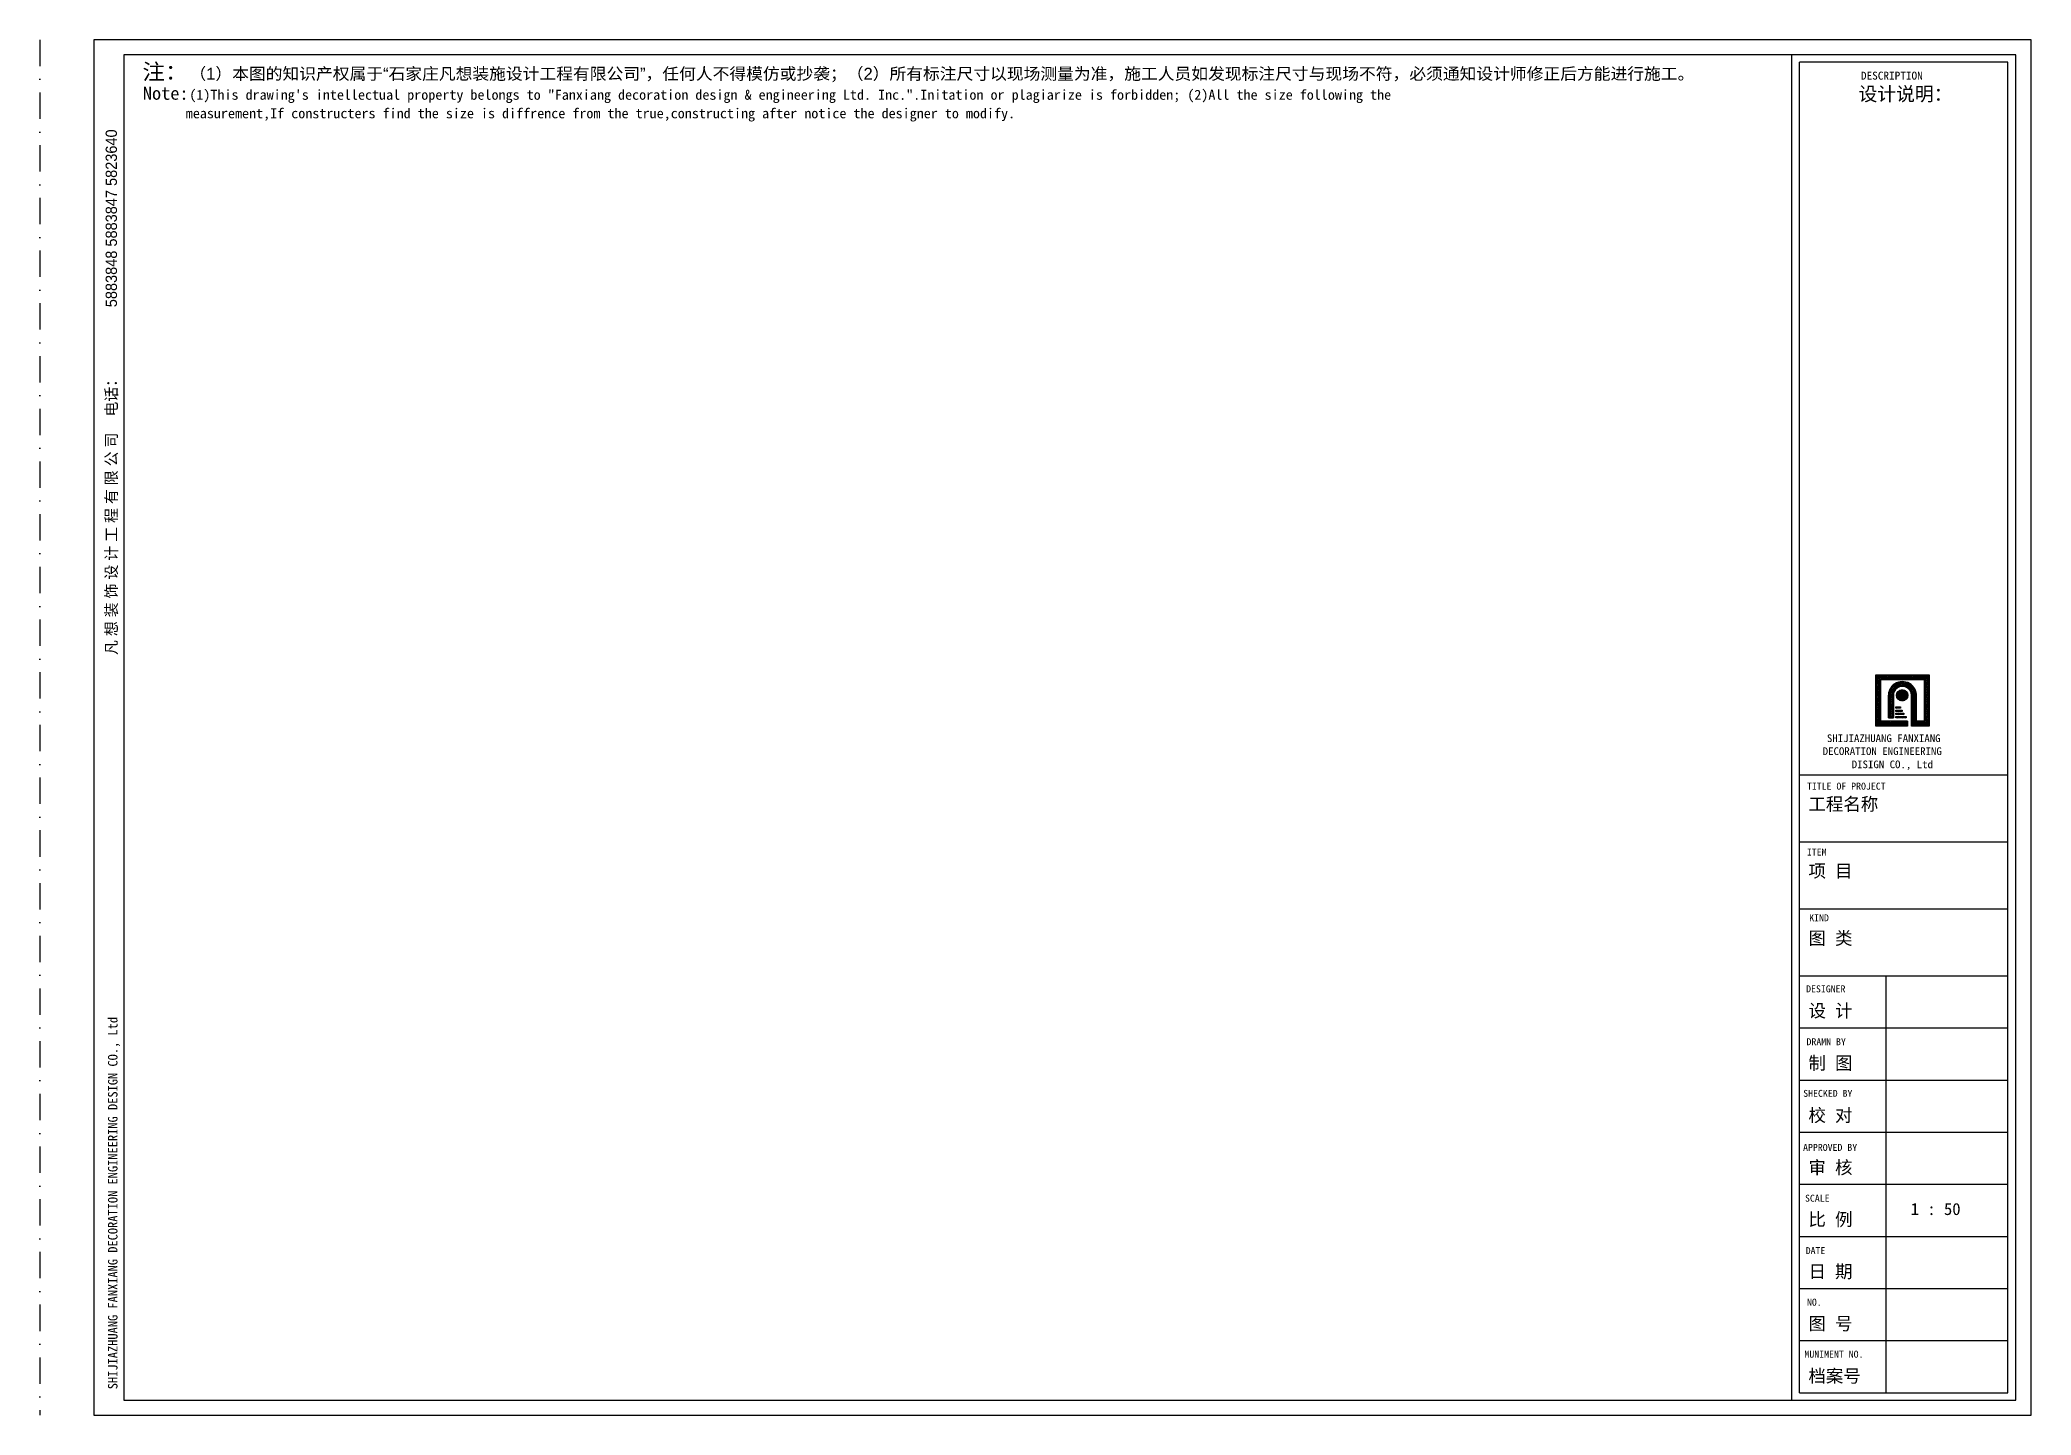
# Model space of a CAD drawing. Extents: x 5035 to 33839, y 263 to 20150.
import ezdxf

# ---------------------------------------------------------------- set-up
doc = ezdxf.new("R2010")
doc.units = 0
doc.header["$MEASUREMENT"] = 0
doc.linetypes.add('DASHDOTX2', pattern=[50.8, 25.4, -12.7, 0, -12.7])
doc.layers.get('0').update_dxf_attribs({"linetype": 'CONTINUOUS'})
doc.layers.add('LAYER2', color=2, linetype='CONTINUOUS')
doc.styles.add('STYLE1', font='FZFSJW.TTF', dxfattribs={"height": 50})

# ---------------------------------------------------------------- blocks, each defined once
blk = doc.blocks.new('A$C40384210')
h = blk.add_hatch()
h.set_pattern_fill('ANSI37', color=2, scale=3.851754, angle=180, style=0)
h.set_pattern_definition([(43.85716, (27625.167, -20755.465), (-12.92253, 12.417031), []), (136.14284, (27625.167, -20755.465), (-12.92253, -12.417031), [])])
edge = h.paths.add_edge_path()
edge.add_line((27071, 10413), (27071, 9965))
edge.add_line((27071, 9965), (27327, 9965))
edge.add_line((27327, 9965), (27327, 10706))
edge.add_line((27327, 10706), (26556, 10706))
edge.add_line((26556, 10706), (26556, 9965))
edge.add_line((26556, 9965), (27016, 9965))
edge.add_line((27016, 9965), (27016, 10034))
edge.add_line((27016, 10034), (26628, 10034))
edge.add_line((26628, 10034), (26628, 10637))
edge.add_line((26628, 10637), (27255, 10637))
edge.add_line((27255, 10637), (27255, 10034))
edge.add_line((27255, 10034), (27142, 10034))
edge.add_line((27142, 10034), (27142, 10413))
edge.add_ellipse((26941, 10413), major_axis=(-201, 0), ratio=0.960882, start_angle=180, end_angle=360)
edge.add_line((26740, 10413), (26740, 10083))
edge.add_line((26740, 10083), (26811, 10083))
edge.add_line((26811, 10083), (26811, 10413))
edge.add_ellipse((26941, 10413), major_axis=(-130, 0), ratio=0.960882, start_angle=180, end_angle=360, ccw=False)
h = blk.add_hatch()
h.set_pattern_fill('ANSI37', color=2, scale=0.924421, angle=180, style=0)
h.set_pattern_definition([(43.857158, (27430.2464, -12033.863), (-3.10140725, 2.9800875), []), (136.142842, (27430.2464, -12033.863), (-3.10140725, -2.9800875), [])])
edge = h.paths.add_edge_path()
edge.add_ellipse((26938, 10408), major_axis=(-82.7, 0), ratio=0.960882, start_angle=180, end_angle=360)
edge.add_ellipse((26938, 10408), major_axis=(82.7, 0), ratio=0.960882, start_angle=180, end_angle=360)
h = blk.add_hatch()
h.set_pattern_fill('ANSI37', color=2, scale=3.851754, angle=180, style=0)
h.set_pattern_definition([(43.85716, (27667.642, -17484.195), (-12.92253, 12.417031), []), (136.14284, (27667.642, -17484.195), (-12.92253, -12.417031), [])])
h.paths.add_polyline_path([(26912, 10223), (26912, 10243), (26845, 10243), (26845, 10223)])
h.paths.add_polyline_path([(26936, 10175), (26936, 10196), (26845, 10196), (26845, 10175)])
h.paths.add_polyline_path([(26962, 10131), (26962, 10151), (26845, 10151), (26845, 10131)])
h.paths.add_polyline_path([(26845, 10103), (26845, 10083), (26996, 10083), (26996, 10103)])
at = {"color": 5, "linetype": 'DASHDOTX2', "ltscale": 15}
blk.add_line((0, 19888), (0, 0), dxfattribs=at)
at = {"color": 5}
for p, q in [((28804, 19888), (779, 19888)), ((779, 19888), (779, 0)), ((28580, 19888), (23200, 19888)), ((28804, 0), (28804, 19888)), ((25454, 323), (25454, 19564)), ((28468, 19564), (25454, 19564)), ((28468, 323), (28468, 19564)), ((25454, 9259), (28468, 9259)), ((25454, 8290), (28468, 8290)), ((25454, 7321), (28468, 7321)), ((25454, 6354), (28468, 6354)), ((26706, 323), (26706, 6354)), ((25454, 5600), (28468, 5600)), ((25454, 4846), (28468, 4846)), ((25454, 4092), (28468, 4092)), ((25454, 3339), (28468, 3339)), ((25454, 2585), (28468, 2585)), ((25454, 1831), (28468, 1831)), ((25454, 1077), (28468, 1077)), ((25454, 323), (28468, 323)), ((779, 0), (28804, 0))]:
    blk.add_line(p, q, dxfattribs=at)
at = {"color": 1}
for p, q in [((28580, 19672), (1214, 19672)), ((1214, 19672), (1214, 215)), ((28580, 215), (28580, 19672)), ((1214, 215), (28580, 215))]:
    blk.add_line(p, q, dxfattribs=at)
at = {"color": 4}
blk.add_line((25342, 215), (25342, 19672), dxfattribs=at)
at = {"color": 2}
for p, q in [((26556, 10706), (27327, 10706)), ((26556, 9965), (26556, 10706)), ((27327, 10706), (27327, 9965)), ((26628, 10637), (27255, 10637)), ((26628, 10034), (26628, 10637)), ((26740, 10083), (26740, 10413)), ((26811, 10413), (26811, 10083)), ((27071, 9965), (27071, 10413)), ((27142, 10413), (27142, 10034)), ((27255, 10637), (27255, 10034)), ((26740, 10083), (26811, 10083)), ((26845, 10223), (26845, 10243)), ((26845, 10243), (26912, 10243)), ((26912, 10223), (26845, 10223)), ((26845, 10175), (26845, 10196)), ((26845, 10196), (26936, 10196)), ((26936, 10175), (26845, 10175)), ((26845, 10151), (26962, 10151)), ((26845, 10131), (26845, 10151)), ((26962, 10131), (26845, 10131)), ((26845, 10103), (26996, 10103)), ((26845, 10083), (26845, 10103)), ((26996, 10083), (26845, 10083)), ((26912, 10243), (26912, 10223)), ((26936, 10196), (26936, 10175)), ((26962, 10151), (26962, 10131)), ((26996, 10103), (26996, 10083)), ((27016, 9965), (26556, 9965)), ((27016, 10034), (26628, 10034)), ((27016, 10034), (27016, 9965)), ((27327, 9965), (27071, 9965)), ((27255, 10034), (27142, 10034))]:
    blk.add_line(p, q, dxfattribs=at)
blk.add_ellipse((26938, 10408), major_axis=(82.7, 0), ratio=0.960882, dxfattribs=at)
at = {"layer": 'LAYER2'}
for major_axis, start_param, end_param in [((-202, 0), 3.056851, 6.400666), ((130, 0), 0, 3.242904)]:
    blk.add_ellipse((26941, 10413), major_axis=major_axis, ratio=0.960882, start_param=start_param, end_param=end_param, dxfattribs=at)
at = {"color": 2, "style": 'STYLE1', "width": 1.04071}
for s, height, p in [('注：', 229.7, (1484, 19312)), ('（1）本图的知识产权属于“石家庄凡想装施设计工程有限公司”，任何人不得模仿或抄袭；（2）所有标注尺寸以现场测量为准，施工人员如发现标注尺寸与现场不符，必须通知设计师修正后方能进行施工。', 170.87, (2164, 19312))]:
    blk.add_text(s, height=height, dxfattribs=at).set_placement(p)
at = {"color": 2, "width": 1.04071}
for s, height, p in [('DESCRIPTION', 114.87, (26341, 19312)), ('设计说明：', 201, (26306, 19005)), ('SHIJIAZHUANG FANXIANG ', 110.62, (25849, 9733)), ('DECORATION ENGINEERING', 110.62, (25788, 9546)), ('DISIGN CO., Ltd', 110.62, (26208, 9355)), ('工程名称', 186.7, (25582, 8743)), ('项 目', 186.7, (25582, 7777)), ('图 类', 186.7, (25582, 6804)), ('设 计', 186.7, (25582, 5755)), ('制 图', 186.7, (25582, 4998)), ('校 对', 186.7, (25582, 4243)), ('审 核', 186.7, (25582, 3488)), ('比 例', 186.7, (25582, 2738)), ('日 期', 186.7, (25582, 1984)), ('图 号', 186.7, (25582, 1231)), ('档案号', 186.7, (25582, 473))]:
    blk.add_text(s, height=height, dxfattribs=at).set_placement(p)
at = {"color": 5, "width": 1.04071}
for s, height, p in [('Note:', 186.7, (1490, 19021)), ('(1)This drawing\'s intellectual property belongs to "Fanxiang decoration design & engineering Ltd. Inc.".Initation or plagiarize is forbidden; (2)All the size following the ', 143.592, (2162, 19021)), ('      measurement,If constructers find the size is diffrence from the true,constructing after notice the designer to modify.', 143.592, (1501, 18753)), ('TITLE OF PROJECT', 100.51, (25560, 9045)), ('ITEM', 100.5, (25559, 8092)), ('KIND', 100.5, (25593, 7141)), ('DESIGNER', 100.5, (25548, 6114)), ('DRAMN BY', 100.5, (25554, 5349)), ('SHECKED BY', 100.5, (25506, 4603)), ('APPROVED BY', 100.51, (25504, 3821)), ('SCALE', 100.5, (25532, 3087)), ('DATE', 100.5, (25542, 2329)), ('NO.', 100.5, (25561, 1583)), ('MUNIMENT NO.', 100.51, (25524, 831))]:
    blk.add_text(s, height=height, dxfattribs=at).set_placement(p)
at = {"color": 2, "style": 'STYLE1', "width": 0.960882}
for s, p in [('5883848 5883847 5823640', (1115, 16021)), ('凡 想 装 饰 设 计 工 程 有 限 公 司    电话：', (1115, 10992))]:
    blk.add_text(s, height=163.57, rotation=90, dxfattribs=at).set_placement(p)
at = {"color": 2, "width": 0.960882}
blk.add_text('SHIJIAZHUANG FANXIANG DECORATION ENGINEERING DESIGN CO., Ltd', height=137.28, rotation=90, dxfattribs=at).set_placement((1123, 374))

msp = doc.modelspace()

# ---------------------------------------------------------------- block references
msp.add_blockref('A$C40384210', (5035, 263))

# ---------------------------------------------------------------- texts
at = {"color": 4, "width": 1.02}
msp.add_text('1 : 50', height=173.3, dxfattribs=at).set_placement((32096, 3157))

doc.saveas('drawing.dxf')
